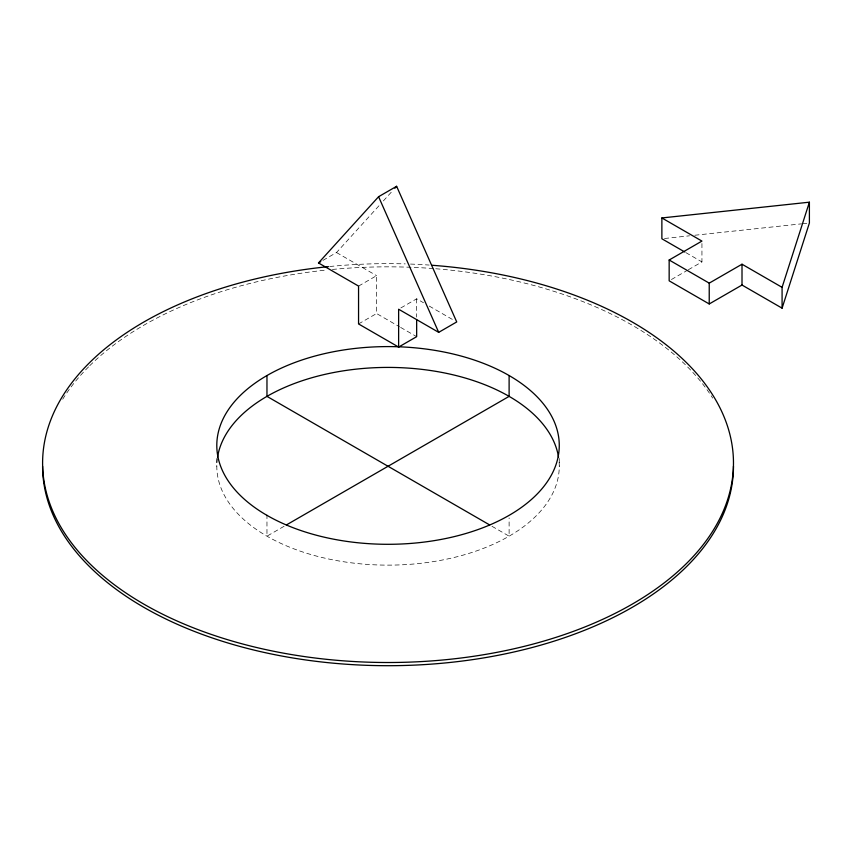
<?xml version="1.0" encoding="UTF-8"?>
<svg xmlns="http://www.w3.org/2000/svg" width="852" height="852" viewBox="0 0 852 852"><rect width="100%" height="100%" fill="white"/><g stroke="black" fill="none" stroke-linecap="round" stroke-linejoin="round"><path stroke-width="0.64" stroke-dasharray="4.26 3.19" d="M322.993 260.35L336.519 252.543L379.832 204.81M383.368 200.912L393.091 190.188M358.554 286.091L376.584 275.675L376.584 313.536L399.481 326.753M358.554 323.941L376.584 313.536M400.877 307.923L416.66 298.807L423.529 302.779M671.419 279.531L687.244 270.393M688.373 269.733L701.942 261.905L701.942 242.383M284.089 526.28L266.964 536.174L266.964 515.353M664.507 238.485L689.534 235.812M694.806 235.248L801.498 223.842M802.818 223.703L806.769 223.277M685.913 252.65L701.942 261.905M336.519 252.543L376.584 275.675M429.248 306.081L453.296 319.958M400.632 327.413L416.66 336.668M491.977 526.28L509.113 536.174L509.113 517.952M559.263 458.461L559.263 466.268M416.66 298.807L416.66 317.082M216.813 458.461L216.813 466.268M559.136 462.412A171.231 98.853 0 0 1 384.667 565.11A171.231 98.853 0 0 1 217.335 458.536M62.718 399.194A345.433 199.432 0 0 1 88.874 366.552M89.748 365.689A345.433 199.432 0 0 1 327.104 269.967M332.365 269.445A345.433 199.432 0 0 1 434.445 268.646M435.777 268.753A345.433 199.432 0 0 1 712.666 398.097M329.724 266.506A345.433 199.432 0 0 1 405.222 263.886M410.526 264.067A345.433 199.432 0 0 1 429.142 265.057"/><path stroke-width="1.28" d="M661.876 217.952L701.942 241.084L669.161 260.009L669.161 280.83L709.226 303.962L742.007 285.037L782.083 308.168L782.083 287.348L809.4 202.18L661.876 217.952L661.876 238.773L684.774 251.99M782.083 308.168L809.4 223L809.4 202.18M398.63 347.073L358.554 323.941L358.554 286.091L318.488 262.948L378.586 196.705L396.627 186.3L456.725 321.939L438.695 332.355L398.63 309.223L398.63 347.073L416.66 336.668L416.66 319.692M394.859 188.239L396.627 186.3M318.488 262.948L320.746 261.649M286.378 524.96L509.113 396.372L509.113 375.551M669.161 260.009L709.226 283.141L742.007 264.216L782.083 287.348M489.698 524.96L266.964 396.372L266.964 375.551M378.586 196.705L438.695 332.355M742.007 264.216L742.007 285.037M709.226 283.141L709.226 303.962M733.466 466.268A345.433 199.432 0 0 1 388.033 665.7A345.433 199.432 0 0 1 42.6 466.268M217.526 457.247A171.231 98.853 0 0 1 388.033 367.414A171.231 98.853 0 0 1 558.55 457.247M431.794 265.249A345.433 199.432 0 0 1 682.441 567.4A345.433 199.432 0 0 1 102.336 575.175A345.433 199.432 0 0 1 328.414 266.633M266.964 515.353A171.231 98.853 0 0 0 553.427 471.039A171.231 98.853 0 0 0 343.718 349.959A171.231 98.853 0 0 0 266.964 515.353"/></g></svg>
